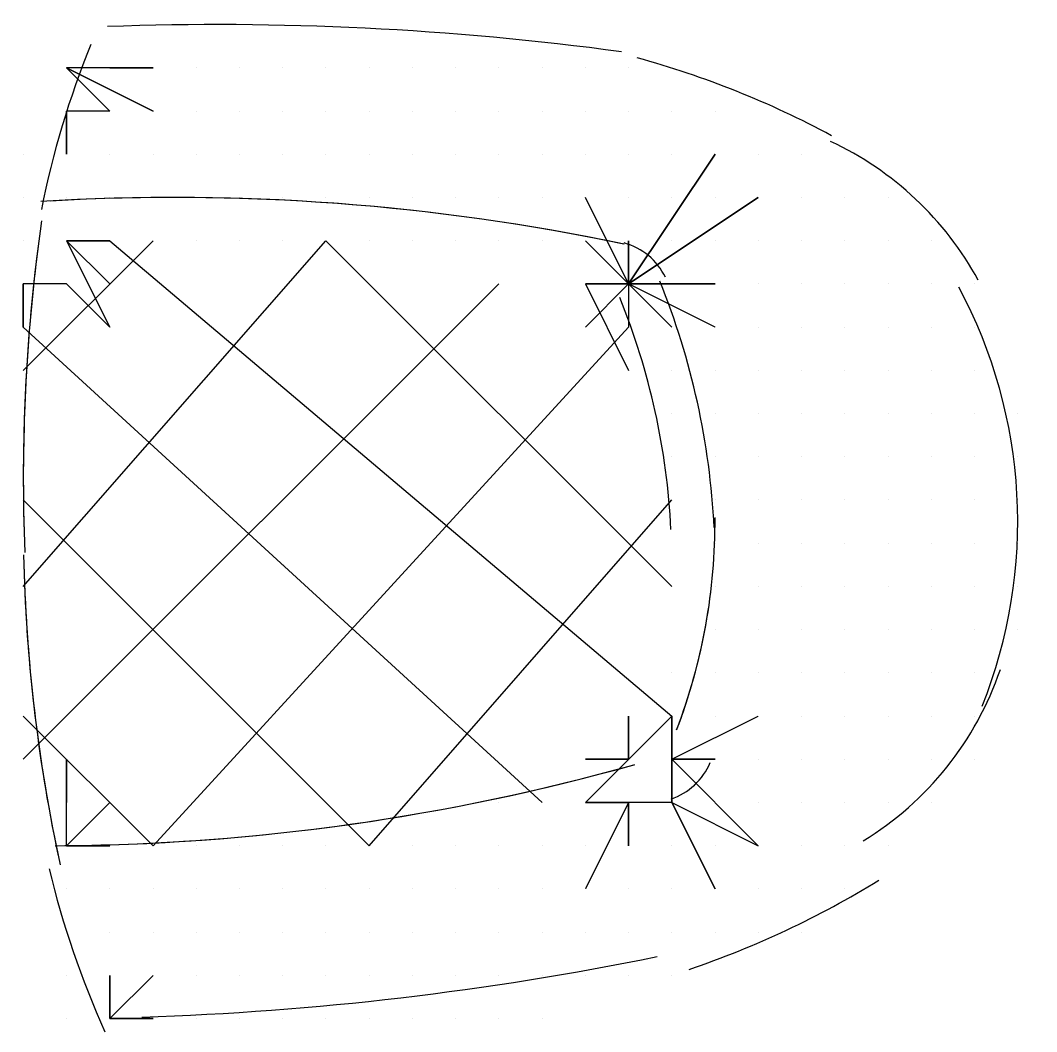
# Model space of a CAD drawing. Header units: millimetres. Extents: x 14 to 406, y 10 to 287.
# Drawn here: x 331.326 to 332.321, y 131.362 to 132.352 of the extents above; entities that cross this region are included whole.
import ezdxf

# ---------------------------------------------------------------- set-up
doc = ezdxf.new("R2010")
doc.units = ezdxf.units.MM
doc.header["$MEASUREMENT"] = 0
doc.layers.get('0').update_dxf_attribs({"linetype": 'CONTINUOUS'})

msp = doc.modelspace()

# ---------------------------------------------------------------- linework, layer by layer
at = {"color": 0, "linetype": 'Continuous', "lineweight": 25, "true_color": 0x000007}
for p, q in [((331.37121, 132.30578), (331.37121, 132.30578)), ((331.37121, 132.30578), (331.37121, 132.30578)), ((331.41355, 132.30578), (331.41355, 132.30578)), ((331.41355, 132.30578), (331.41355, 132.30578)), ((331.41355, 132.30578), (331.41355, 132.30578)), ((331.41355, 132.30578), (331.41355, 132.30578)), ((331.45588, 132.30578), (331.45588, 132.30578)), ((331.45588, 132.30578), (331.45588, 132.30578)), ((331.45588, 132.30578), (331.45588, 132.30578)), ((331.45588, 132.30578), (331.45588, 132.30578)), ((331.45588, 132.30578), (331.45588, 132.30578)), ((331.49821, 132.30578), (331.49821, 132.30578)), ((331.49821, 132.30578), (331.49821, 132.30578)), ((331.49821, 132.30578), (331.49821, 132.30578)), ((331.49821, 132.30578), (331.49821, 132.30578)), ((331.54055, 132.30578), (331.54055, 132.30578)), ((331.54055, 132.30578), (331.54055, 132.30578)), ((331.54055, 132.30578), (331.54055, 132.30578)), ((331.54055, 132.30578), (331.54055, 132.30578)), ((331.58288, 132.30578), (331.58288, 132.30578)), ((331.58288, 132.30578), (331.58288, 132.30578)), ((331.58288, 132.30578), (331.58288, 132.30578)), ((331.58288, 132.30578), (331.58288, 132.30578)), ((331.62521, 132.30578), (331.62521, 132.30578)), ((331.62521, 132.30578), (331.62521, 132.30578)), ((331.62521, 132.30578), (331.62521, 132.30578)), ((331.62521, 132.30578), (331.62521, 132.30578)), ((331.66755, 132.30578), (331.66755, 132.30578)), ((331.66755, 132.30578), (331.66755, 132.30578)), ((331.66755, 132.30578), (331.66755, 132.30578)), ((331.66755, 132.30578), (331.66755, 132.30578)), ((331.70988, 132.30578), (331.70988, 132.30578)), ((331.70988, 132.30578), (331.70988, 132.30578)), ((331.70988, 132.30578), (331.70988, 132.30578)), ((331.70988, 132.30578), (331.70988, 132.30578)), ((331.75221, 132.30578), (331.75221, 132.30578)), ((331.75221, 132.30578), (331.75221, 132.30578)), ((331.75221, 132.30578), (331.75221, 132.30578)), ((331.75221, 132.30578), (331.75221, 132.30578)), ((331.79455, 132.30578), (331.79455, 132.30578)), ((331.79455, 132.30578), (331.79455, 132.30578)), ((331.79455, 132.30578), (331.79455, 132.30578)), ((331.79455, 132.30578), (331.79455, 132.30578)), ((331.83688, 132.30578), (331.83688, 132.30578)), ((331.83688, 132.30578), (331.83688, 132.30578)), ((331.83688, 132.30578), (331.83688, 132.30578)), ((331.83688, 132.30578), (331.83688, 132.30578)), ((331.87921, 132.30578), (331.87921, 132.30578)), ((331.87921, 132.30578), (331.87921, 132.30578)), ((331.87921, 132.30578), (331.87921, 132.30578)), ((331.87921, 132.30578), (331.87921, 132.30578)), ((331.92155, 132.30578), (331.92155, 132.30578)), ((331.37121, 132.26344), (331.37121, 132.26344)), ((331.37121, 132.26344), (331.37121, 132.26344)), ((331.37121, 132.26344), (331.37121, 132.26344)), ((331.37121, 132.26344), (331.37121, 132.26344)), ((331.41355, 132.26344), (331.41355, 132.26344)), ((331.41355, 132.26344), (331.41355, 132.26344)), ((331.41355, 132.26344), (331.41355, 132.26344)), ((331.41355, 132.26344), (331.41355, 132.26344)), ((331.41355, 132.26344), (331.41355, 132.26344)), ((331.45588, 132.26344), (331.45588, 132.26344)), ((331.45588, 132.26344), (331.45588, 132.26344)), ((331.45588, 132.26344), (331.45588, 132.26344)), ((331.49821, 132.26344), (331.49821, 132.26344)), ((331.49821, 132.26344), (331.49821, 132.26344)), ((331.49821, 132.26344), (331.49821, 132.26344)), ((331.49821, 132.26344), (331.49821, 132.26344)), ((331.54055, 132.26344), (331.54055, 132.26344)), ((331.54055, 132.26344), (331.54055, 132.26344)), ((331.54055, 132.26344), (331.54055, 132.26344)), ((331.54055, 132.26344), (331.54055, 132.26344)), ((331.58288, 132.26344), (331.58288, 132.26344)), ((331.58288, 132.26344), (331.58288, 132.26344)), ((331.58288, 132.26344), (331.58288, 132.26344)), ((331.58288, 132.26344), (331.58288, 132.26344)), ((331.62521, 132.26344), (331.62521, 132.26344)), ((331.62521, 132.26344), (331.62521, 132.26344)), ((331.62521, 132.26344), (331.62521, 132.26344)), ((331.62521, 132.26344), (331.62521, 132.26344)), ((331.66755, 132.26344), (331.66755, 132.26344)), ((331.66755, 132.26344), (331.66755, 132.26344)), ((331.66755, 132.26344), (331.66755, 132.26344)), ((331.66755, 132.26344), (331.66755, 132.26344)), ((331.70988, 132.26344), (331.70988, 132.26344)), ((331.70988, 132.26344), (331.70988, 132.26344)), ((331.70988, 132.26344), (331.70988, 132.26344)), ((331.70988, 132.26344), (331.70988, 132.26344)), ((331.75221, 132.26344), (331.75221, 132.26344)), ((331.75221, 132.26344), (331.75221, 132.26344)), ((331.75221, 132.26344), (331.75221, 132.26344)), ((331.75221, 132.26344), (331.75221, 132.26344)), ((331.79455, 132.26344), (331.79455, 132.26344)), ((331.79455, 132.26344), (331.79455, 132.26344)), ((331.79455, 132.26344), (331.79455, 132.26344)), ((331.83688, 132.26344), (331.83688, 132.26344)), ((331.83688, 132.26344), (331.83688, 132.26344)), ((331.83688, 132.26344), (331.83688, 132.26344)), ((331.83688, 132.26344), (331.83688, 132.26344)), ((331.87921, 132.26344), (331.87921, 132.26344)), ((331.87921, 132.26344), (331.87921, 132.26344)), ((331.87921, 132.26344), (331.87921, 132.26344)), ((331.87921, 132.26344), (331.87921, 132.26344)), ((331.92155, 132.26344), (331.92155, 132.26344)), ((331.92155, 132.26344), (331.92155, 132.26344)), ((331.92155, 132.26344), (331.92155, 132.26344)), ((331.92155, 132.26344), (331.92155, 132.26344)), ((331.96388, 132.26344), (331.96388, 132.26344)), ((331.96388, 132.26344), (331.96388, 132.26344)), ((331.96388, 132.26344), (331.96388, 132.26344)), ((332.00621, 132.26344), (332.00621, 132.26344)), ((332.00621, 132.26344), (332.00621, 132.26344)), ((332.00621, 132.26344), (332.00621, 132.26344)), ((332.00621, 132.26344), (332.00621, 132.26344)), ((331.32888, 132.22111), (331.32888, 132.22111)), ((331.37121, 132.22111), (331.37121, 132.22111)), ((331.37121, 132.22111), (331.37121, 132.22111)), ((331.37121, 132.22111), (331.37121, 132.22111)), ((331.37121, 132.22111), (331.37121, 132.22111)), ((331.41355, 132.22111), (331.41355, 132.22111)), ((331.41355, 132.22111), (331.41355, 132.22111)), ((331.41355, 132.22111), (331.41355, 132.22111)), ((331.41355, 132.22111), (331.41355, 132.22111)), ((331.45588, 132.22111), (331.45588, 132.22111)), ((331.45588, 132.22111), (331.45588, 132.22111)), ((331.45588, 132.22111), (331.45588, 132.22111)), ((331.49821, 132.22111), (331.49821, 132.22111)), ((331.49821, 132.22111), (331.49821, 132.22111)), ((331.49821, 132.22111), (331.49821, 132.22111)), ((331.49821, 132.22111), (331.49821, 132.22111)), ((331.54055, 132.22111), (331.54055, 132.22111)), ((331.54055, 132.22111), (331.54055, 132.22111)), ((331.54055, 132.22111), (331.54055, 132.22111)), ((331.54055, 132.22111), (331.54055, 132.22111)), ((331.58288, 132.22111), (331.58288, 132.22111)), ((331.58288, 132.22111), (331.58288, 132.22111)), ((331.58288, 132.22111), (331.58288, 132.22111)), ((331.58288, 132.22111), (331.58288, 132.22111)), ((331.62521, 132.22111), (331.62521, 132.22111)), ((331.62521, 132.22111), (331.62521, 132.22111)), ((331.62521, 132.22111), (331.62521, 132.22111)), ((331.66755, 132.22111), (331.66755, 132.22111)), ((331.66755, 132.22111), (331.66755, 132.22111)), ((331.66755, 132.22111), (331.66755, 132.22111)), ((331.66755, 132.22111), (331.66755, 132.22111)), ((331.70988, 132.22111), (331.70988, 132.22111)), ((331.70988, 132.22111), (331.70988, 132.22111)), ((331.70988, 132.22111), (331.70988, 132.22111)), ((331.70988, 132.22111), (331.70988, 132.22111)), ((331.75221, 132.22111), (331.75221, 132.22111)), ((331.75221, 132.22111), (331.75221, 132.22111)), ((331.75221, 132.22111), (331.75221, 132.22111)), ((331.75221, 132.22111), (331.75221, 132.22111)), ((331.79455, 132.22111), (331.79455, 132.22111)), ((331.79455, 132.22111), (331.79455, 132.22111)), ((331.79455, 132.22111), (331.79455, 132.22111)), ((331.83688, 132.22111), (331.83688, 132.22111)), ((331.83688, 132.22111), (331.83688, 132.22111)), ((331.83688, 132.22111), (331.83688, 132.22111)), ((331.83688, 132.22111), (331.83688, 132.22111)), ((331.87921, 132.22111), (331.87921, 132.22111)), ((331.87921, 132.22111), (331.87921, 132.22111)), ((331.87921, 132.22111), (331.87921, 132.22111)), ((331.87921, 132.22111), (331.87921, 132.22111)), ((331.92155, 132.22111), (331.92155, 132.22111)), ((331.92155, 132.22111), (331.92155, 132.22111)), ((331.92155, 132.22111), (331.92155, 132.22111)), ((331.92155, 132.22111), (331.92155, 132.22111)), ((331.96388, 132.22111), (331.96388, 132.22111)), ((331.96388, 132.22111), (331.96388, 132.22111)), ((331.96388, 132.22111), (331.96388, 132.22111)), ((332.00621, 132.22111), (332.00621, 132.22111)), ((332.00621, 132.22111), (332.00621, 132.22111)), ((332.00621, 132.22111), (332.00621, 132.22111)), ((332.00621, 132.22111), (332.00621, 132.22111)), ((332.04855, 132.22111), (332.04855, 132.22111)), ((332.04855, 132.22111), (332.04855, 132.22111)), ((332.04855, 132.22111), (332.04855, 132.22111)), ((332.04855, 132.22111), (332.04855, 132.22111)), ((332.09088, 132.22111), (332.09088, 132.22111)), ((332.09088, 132.22111), (332.09088, 132.22111)), ((332.09088, 132.22111), (332.09088, 132.22111)), ((332.09088, 132.22111), (332.09088, 132.22111)), ((331.32888, 132.17878), (331.32888, 132.17878)), ((331.32888, 132.17878), (331.32888, 132.17878)), ((331.37121, 132.17878), (331.37121, 132.17878)), ((331.37121, 132.17878), (331.37121, 132.17878)), ((331.37121, 132.17878), (331.37121, 132.17878)), ((331.37121, 132.17878), (331.37121, 132.17878)), ((331.41355, 132.17878), (331.41355, 132.17878)), ((331.41355, 132.17878), (331.41355, 132.17878)), ((331.41355, 132.17878), (331.41355, 132.17878)), ((331.41355, 132.17878), (331.41355, 132.17878)), ((331.45588, 132.17878), (331.45588, 132.17878)), ((331.45588, 132.17878), (331.45588, 132.17878)), ((331.45588, 132.17878), (331.45588, 132.17878)), ((331.45588, 132.17878), (331.45588, 132.17878)), ((331.49821, 132.17878), (331.49821, 132.17878)), ((331.49821, 132.17878), (331.49821, 132.17878)), ((331.49821, 132.17878), (331.49821, 132.17878)), ((331.49821, 132.17878), (331.49821, 132.17878)), ((331.54055, 132.17878), (331.54055, 132.17878)), ((331.54055, 132.17878), (331.54055, 132.17878)), ((331.54055, 132.17878), (331.54055, 132.17878)), ((331.54055, 132.17878), (331.54055, 132.17878)), ((331.58288, 132.17878), (331.58288, 132.17878)), ((331.58288, 132.17878), (331.58288, 132.17878)), ((331.58288, 132.17878), (331.58288, 132.17878)), ((331.62521, 132.17878), (331.62521, 132.17878)), ((331.62521, 132.17878), (331.62521, 132.17878)), ((331.62521, 132.17878), (331.62521, 132.17878)), ((331.62521, 132.17878), (331.62521, 132.17878)), ((331.66755, 132.17878), (331.66755, 132.17878)), ((331.66755, 132.17878), (331.66755, 132.17878)), ((331.66755, 132.17878), (331.66755, 132.17878)), ((331.66755, 132.17878), (331.66755, 132.17878)), ((331.70988, 132.17878), (331.70988, 132.17878)), ((331.70988, 132.17878), (331.70988, 132.17878)), ((331.70988, 132.17878), (331.70988, 132.17878)), ((331.70988, 132.17878), (331.70988, 132.17878)), ((331.75221, 132.17878), (331.75221, 132.17878)), ((331.75221, 132.17878), (331.75221, 132.17878)), ((331.75221, 132.17878), (331.75221, 132.17878)), ((331.79455, 132.17878), (331.79455, 132.17878)), ((331.79455, 132.17878), (331.79455, 132.17878)), ((331.79455, 132.17878), (331.79455, 132.17878)), ((331.79455, 132.17878), (331.79455, 132.17878)), ((331.83688, 132.17878), (331.83688, 132.17878)), ((331.83688, 132.17878), (331.83688, 132.17878)), ((331.83688, 132.17878), (331.83688, 132.17878)), ((331.83688, 132.17878), (331.83688, 132.17878)), ((331.87921, 132.17878), (331.87921, 132.17878)), ((331.87921, 132.17878), (331.87921, 132.17878)), ((331.87921, 132.17878), (331.87921, 132.17878)), ((331.87921, 132.17878), (331.87921, 132.17878)), ((331.92155, 132.17878), (331.92155, 132.17878)), ((331.92155, 132.17878), (331.92155, 132.17878)), ((331.92155, 132.17878), (331.92155, 132.17878)), ((331.92155, 132.17878), (331.92155, 132.17878)), ((331.96388, 132.17878), (331.96388, 132.17878)), ((331.96388, 132.17878), (331.96388, 132.17878)), ((331.96388, 132.17878), (331.96388, 132.17878)), ((331.96388, 132.17878), (331.96388, 132.17878)), ((332.00621, 132.17878), (332.00621, 132.17878)), ((332.00621, 132.17878), (332.00621, 132.17878)), ((332.00621, 132.17878), (332.00621, 132.17878)), ((332.00621, 132.17878), (332.00621, 132.17878)), ((332.00621, 132.17878), (332.00621, 132.17878)), ((332.04855, 132.17878), (332.04855, 132.17878)), ((332.04855, 132.17878), (332.04855, 132.17878)), ((332.04855, 132.17878), (332.04855, 132.17878)), ((332.04855, 132.17878), (332.04855, 132.17878)), ((332.09088, 132.17878), (332.09088, 132.17878)), ((332.09088, 132.17878), (332.09088, 132.17878)), ((332.09088, 132.17878), (332.09088, 132.17878)), ((332.13321, 132.17878), (332.13321, 132.17878)), ((332.13321, 132.17878), (332.13321, 132.17878)), ((332.13321, 132.17878), (332.13321, 132.17878)), ((332.13321, 132.17878), (332.13321, 132.17878)), ((332.17555, 132.17878), (332.17555, 132.17878)), ((332.17555, 132.17878), (332.17555, 132.17878)), ((332.17555, 132.17878), (332.17555, 132.17878)), ((331.32888, 132.13644), (331.32888, 132.13644)), ((331.32888, 132.00944), (331.45588, 132.13644)), ((331.32888, 131.79778), (331.62521, 132.13644)), ((331.37121, 132.13644), (331.37121, 132.13644)), ((331.37121, 132.13644), (331.37121, 132.13644)), ((331.41355, 132.13644), (331.41355, 132.13644)), ((331.41355, 132.13644), (331.41355, 132.13644)), ((331.41355, 132.13644), (331.96388, 131.67078)), ((331.45588, 132.13644), (331.45588, 132.13644)), ((331.45588, 132.13644), (331.45588, 132.13644)), ((331.45588, 132.13644), (331.45588, 132.13644)), ((331.49821, 132.13644), (331.49821, 132.13644)), ((331.49821, 132.13644), (331.49821, 132.13644)), ((331.54055, 132.13644), (331.54055, 132.13644)), ((331.54055, 132.13644), (331.54055, 132.13644)), ((331.58288, 132.13644), (331.58288, 132.13644)), ((331.58288, 132.13644), (331.58288, 132.13644)), ((331.58288, 132.13644), (331.58288, 132.13644)), ((331.62521, 132.13644), (331.62521, 132.13644)), ((331.62521, 132.13644), (331.62521, 132.13644)), ((331.62521, 132.13644), (331.62521, 132.13644)), ((331.62521, 132.13644), (331.62521, 132.13644)), ((331.62521, 132.13644), (331.96388, 131.79778)), ((331.66755, 132.13644), (331.66755, 132.13644)), ((331.66755, 132.13644), (331.66755, 132.13644)), ((331.66755, 132.13644), (331.66755, 132.13644)), ((331.66755, 132.13644), (331.66755, 132.13644)), ((331.70988, 132.13644), (331.70988, 132.13644)), ((331.70988, 132.13644), (331.70988, 132.13644)), ((331.70988, 132.13644), (331.70988, 132.13644)), ((331.70988, 132.13644), (331.70988, 132.13644)), ((331.75221, 132.13644), (331.75221, 132.13644)), ((331.75221, 132.13644), (331.75221, 132.13644)), ((331.75221, 132.13644), (331.75221, 132.13644)), ((331.79455, 132.13644), (331.79455, 132.13644)), ((331.79455, 132.13644), (331.79455, 132.13644)), ((331.79455, 132.13644), (331.79455, 132.13644)), ((331.79455, 132.13644), (331.79455, 132.13644)), ((331.83688, 132.13644), (331.83688, 132.13644)), ((331.83688, 132.13644), (331.83688, 132.13644)), ((331.83688, 132.13644), (331.83688, 132.13644)), ((331.83688, 132.13644), (331.83688, 132.13644)), ((331.87921, 132.13644), (331.87921, 132.13644)), ((331.87921, 132.13644), (331.87921, 132.13644)), ((331.87921, 132.13644), (331.87921, 132.13644)), ((331.87921, 132.13644), (331.87921, 132.13644)), ((331.92155, 132.13644), (331.92155, 132.13644)), ((331.92155, 132.13644), (331.92155, 132.13644)), ((331.92155, 132.13644), (331.92155, 132.13644)), ((331.96388, 132.13644), (331.96388, 132.13644)), ((331.96388, 132.13644), (331.96388, 132.13644)), ((331.96388, 132.13644), (331.96388, 132.13644)), ((331.96388, 132.13644), (331.96388, 132.13644)), ((332.00621, 132.13644), (332.00621, 132.13644)), ((332.00621, 132.13644), (332.00621, 132.13644)), ((332.00621, 132.13644), (332.00621, 132.13644)), ((332.00621, 132.13644), (332.00621, 132.13644)), ((332.04855, 132.13644), (332.04855, 132.13644)), ((332.04855, 132.13644), (332.04855, 132.13644)), ((332.04855, 132.13644), (332.04855, 132.13644)), ((332.04855, 132.13644), (332.04855, 132.13644)), ((332.09088, 132.13644), (332.09088, 132.13644)), ((332.09088, 132.13644), (332.09088, 132.13644)), ((332.09088, 132.13644), (332.09088, 132.13644)), ((332.13321, 132.13644), (332.13321, 132.13644)), ((332.13321, 132.13644), (332.13321, 132.13644)), ((332.13321, 132.13644), (332.13321, 132.13644)), ((332.13321, 132.13644), (332.13321, 132.13644)), ((332.17555, 132.13644), (332.17555, 132.13644)), ((332.17555, 132.13644), (332.17555, 132.13644)), ((332.17555, 132.13644), (332.17555, 132.13644)), ((332.17555, 132.13644), (332.17555, 132.13644)), ((332.21788, 132.13644), (332.21788, 132.13644)), ((332.21788, 132.13644), (332.21788, 132.13644)), ((331.32888, 131.62844), (331.79455, 132.09411)), ((331.87921, 132.09411), (331.87921, 132.09411)), ((331.87921, 132.09411), (331.87921, 132.09411)), ((331.87921, 132.09411), (331.92155, 132.00944)), ((331.92155, 132.09411), (331.92155, 132.09411)), ((331.92155, 132.09411), (331.92155, 132.09411)), ((331.92155, 132.09411), (331.92155, 132.09411)), ((331.96388, 132.09411), (331.96388, 132.09411)), ((331.96388, 132.09411), (331.96388, 132.09411)), ((331.96388, 132.09411), (331.96388, 132.09411)), ((331.96388, 132.09411), (331.96388, 132.09411)), ((332.00621, 132.09411), (332.00621, 132.09411)), ((332.00621, 132.09411), (332.00621, 132.09411)), ((332.00621, 132.09411), (332.00621, 132.09411)), ((332.00621, 132.09411), (332.00621, 132.09411)), ((332.04855, 132.09411), (332.04855, 132.09411)), ((332.04855, 132.09411), (332.04855, 132.09411)), ((332.04855, 132.09411), (332.04855, 132.09411)), ((332.04855, 132.09411), (332.04855, 132.09411)), ((332.09088, 132.09411), (332.09088, 132.09411)), ((332.09088, 132.09411), (332.09088, 132.09411)), ((332.09088, 132.09411), (332.09088, 132.09411)), ((332.09088, 132.09411), (332.09088, 132.09411)), ((332.13321, 132.09411), (332.13321, 132.09411)), ((332.13321, 132.09411), (332.13321, 132.09411)), ((332.13321, 132.09411), (332.13321, 132.09411)), ((332.13321, 132.09411), (332.13321, 132.09411)), ((332.17555, 132.09411), (332.17555, 132.09411)), ((332.17555, 132.09411), (332.17555, 132.09411)), ((332.17555, 132.09411), (332.17555, 132.09411)), ((332.17555, 132.09411), (332.17555, 132.09411)), ((332.21788, 132.09411), (332.21788, 132.09411)), ((332.21788, 132.09411), (332.21788, 132.09411)), ((332.21788, 132.09411), (332.21788, 132.09411)), ((332.26021, 132.09411), (332.26021, 132.09411)), ((331.32888, 132.05178), (331.83688, 131.58611)), ((331.45588, 131.54378), (331.92155, 132.05178)), ((331.87921, 132.05178), (331.87921, 132.05178)), ((331.96388, 132.05178), (331.96388, 132.05178)), ((331.96388, 132.05178), (331.96388, 132.05178)), ((331.96388, 132.05178), (331.96388, 132.05178)), ((331.96388, 132.05178), (331.96388, 132.05178)), ((332.00621, 132.05178), (332.00621, 132.05178)), ((332.00621, 132.05178), (332.00621, 132.05178)), ((332.00621, 132.05178), (332.00621, 132.05178)), ((332.00621, 132.05178), (332.00621, 132.05178)), ((332.04855, 132.05178), (332.04855, 132.05178)), ((332.04855, 132.05178), (332.04855, 132.05178)), ((332.04855, 132.05178), (332.04855, 132.05178)), ((332.09088, 132.05178), (332.09088, 132.05178)), ((332.09088, 132.05178), (332.09088, 132.05178)), ((332.09088, 132.05178), (332.09088, 132.05178)), ((332.09088, 132.05178), (332.09088, 132.05178)), ((332.13321, 132.05178), (332.13321, 132.05178)), ((332.13321, 132.05178), (332.13321, 132.05178)), ((332.13321, 132.05178), (332.13321, 132.05178)), ((332.13321, 132.05178), (332.13321, 132.05178)), ((332.17555, 132.05178), (332.17555, 132.05178)), ((332.17555, 132.05178), (332.17555, 132.05178)), ((332.17555, 132.05178), (332.17555, 132.05178)), ((332.17555, 132.05178), (332.17555, 132.05178)), ((332.21788, 132.05178), (332.21788, 132.05178)), ((332.21788, 132.05178), (332.21788, 132.05178)), ((332.21788, 132.05178), (332.21788, 132.05178)), ((332.26021, 132.05178), (332.26021, 132.05178)), ((332.26021, 132.05178), (332.26021, 132.05178)), ((332.26021, 132.05178), (332.26021, 132.05178)), ((331.96388, 132.00944), (331.96388, 132.00944)), ((331.96388, 132.00944), (331.96388, 132.00944)), ((331.96388, 132.00944), (331.96388, 132.00944)), ((332.00621, 132.00944), (332.00621, 132.00944)), ((332.00621, 132.00944), (332.00621, 132.00944)), ((332.00621, 132.00944), (332.00621, 132.00944)), ((332.00621, 132.00944), (332.00621, 132.00944)), ((332.04855, 132.00944), (332.04855, 132.00944)), ((332.04855, 132.00944), (332.04855, 132.00944)), ((332.04855, 132.00944), (332.04855, 132.00944)), ((332.04855, 132.00944), (332.04855, 132.00944)), ((332.09088, 132.00944), (332.09088, 132.00944)), ((332.09088, 132.00944), (332.09088, 132.00944)), ((332.09088, 132.00944), (332.09088, 132.00944)), ((332.09088, 132.00944), (332.09088, 132.00944)), ((332.13321, 132.00944), (332.13321, 132.00944)), ((332.13321, 132.00944), (332.13321, 132.00944)), ((332.13321, 132.00944), (332.13321, 132.00944)), ((332.13321, 132.00944), (332.13321, 132.00944)), ((332.17555, 132.00944), (332.17555, 132.00944)), ((332.17555, 132.00944), (332.17555, 132.00944)), ((332.17555, 132.00944), (332.17555, 132.00944)), ((332.17555, 132.00944), (332.17555, 132.00944)), ((332.21788, 132.00944), (332.21788, 132.00944)), ((332.21788, 132.00944), (332.21788, 132.00944)), ((332.21788, 132.00944), (332.21788, 132.00944)), ((332.21788, 132.00944), (332.21788, 132.00944)), ((332.26021, 132.00944), (332.26021, 132.00944)), ((332.26021, 132.00944), (332.26021, 132.00944)), ((332.26021, 132.00944), (332.26021, 132.00944)), ((332.26021, 132.00944), (332.26021, 132.00944)), ((331.96388, 131.96711), (331.96388, 131.96711)), ((331.96388, 131.96711), (331.96388, 131.96711)), ((332.00621, 131.96711), (332.00621, 131.96711)), ((332.00621, 131.96711), (332.00621, 131.96711)), ((332.00621, 131.96711), (332.00621, 131.96711)), ((332.04855, 131.96711), (332.04855, 131.96711)), ((332.04855, 131.96711), (332.04855, 131.96711)), ((332.04855, 131.96711), (332.04855, 131.96711)), ((332.04855, 131.96711), (332.04855, 131.96711)), ((332.09088, 131.96711), (332.09088, 131.96711)), ((332.09088, 131.96711), (332.09088, 131.96711)), ((332.09088, 131.96711), (332.09088, 131.96711)), ((332.09088, 131.96711), (332.09088, 131.96711)), ((332.13321, 131.96711), (332.13321, 131.96711)), ((332.13321, 131.96711), (332.13321, 131.96711)), ((332.13321, 131.96711), (332.13321, 131.96711)), ((332.13321, 131.96711), (332.13321, 131.96711)), ((332.13321, 131.96711), (332.13321, 131.96711)), ((332.17555, 131.96711), (332.17555, 131.96711)), ((332.17555, 131.96711), (332.17555, 131.96711)), ((332.17555, 131.96711), (332.17555, 131.96711)), ((332.21788, 131.96711), (332.21788, 131.96711)), ((332.21788, 131.96711), (332.21788, 131.96711)), ((332.21788, 131.96711), (332.21788, 131.96711)), ((332.21788, 131.96711), (332.21788, 131.96711)), ((332.26021, 131.96711), (332.26021, 131.96711)), ((332.26021, 131.96711), (332.26021, 131.96711)), ((332.26021, 131.96711), (332.26021, 131.96711)), ((332.26021, 131.96711), (332.26021, 131.96711)), ((332.30255, 131.96711), (332.30255, 131.96711)), ((331.96388, 131.92478), (331.96388, 131.92478)), ((332.00621, 131.92478), (332.00621, 131.92478)), ((332.00621, 131.92478), (332.00621, 131.92478)), ((332.00621, 131.92478), (332.00621, 131.92478)), ((332.00621, 131.92478), (332.00621, 131.92478)), ((332.04855, 131.92478), (332.04855, 131.92478)), ((332.04855, 131.92478), (332.04855, 131.92478)), ((332.04855, 131.92478), (332.04855, 131.92478)), ((332.04855, 131.92478), (332.04855, 131.92478)), ((332.04855, 131.92478), (332.04855, 131.92478)), ((332.09088, 131.92478), (332.09088, 131.92478)), ((332.09088, 131.92478), (332.09088, 131.92478)), ((332.09088, 131.92478), (332.09088, 131.92478)), ((332.09088, 131.92478), (332.09088, 131.92478)), ((332.13321, 131.92478), (332.13321, 131.92478)), ((332.13321, 131.92478), (332.13321, 131.92478)), ((332.13321, 131.92478), (332.13321, 131.92478)), ((332.13321, 131.92478), (332.13321, 131.92478)), ((332.17555, 131.92478), (332.17555, 131.92478)), ((332.17555, 131.92478), (332.17555, 131.92478)), ((332.17555, 131.92478), (332.17555, 131.92478)), ((332.17555, 131.92478), (332.17555, 131.92478)), ((332.21788, 131.92478), (332.21788, 131.92478)), ((332.21788, 131.92478), (332.21788, 131.92478)), ((332.21788, 131.92478), (332.21788, 131.92478)), ((332.21788, 131.92478), (332.21788, 131.92478)), ((332.26021, 131.92478), (332.26021, 131.92478)), ((332.26021, 131.92478), (332.26021, 131.92478)), ((332.26021, 131.92478), (332.26021, 131.92478)), ((332.26021, 131.92478), (332.26021, 131.92478)), ((332.30255, 131.92478), (332.30255, 131.92478)), ((331.32888, 131.88244), (331.66755, 131.54378)), ((331.66755, 131.54378), (331.96388, 131.88244)), ((332.00621, 131.88244), (332.00621, 131.88244)), ((332.00621, 131.88244), (332.00621, 131.88244)), ((332.00621, 131.88244), (332.00621, 131.88244)), ((332.00621, 131.88244), (332.00621, 131.88244)), ((332.04855, 131.88244), (332.04855, 131.88244)), ((332.04855, 131.88244), (332.04855, 131.88244)), ((332.04855, 131.88244), (332.04855, 131.88244)), ((332.04855, 131.88244), (332.04855, 131.88244)), ((332.09088, 131.88244), (332.09088, 131.88244)), ((332.09088, 131.88244), (332.09088, 131.88244)), ((332.09088, 131.88244), (332.09088, 131.88244)), ((332.09088, 131.88244), (332.09088, 131.88244)), ((332.13321, 131.88244), (332.13321, 131.88244)), ((332.13321, 131.88244), (332.13321, 131.88244)), ((332.13321, 131.88244), (332.13321, 131.88244)), ((332.17555, 131.88244), (332.17555, 131.88244)), ((332.17555, 131.88244), (332.17555, 131.88244)), ((332.17555, 131.88244), (332.17555, 131.88244)), ((332.17555, 131.88244), (332.17555, 131.88244)), ((332.21788, 131.88244), (332.21788, 131.88244)), ((332.21788, 131.88244), (332.21788, 131.88244)), ((332.21788, 131.88244), (332.21788, 131.88244)), ((332.21788, 131.88244), (332.21788, 131.88244)), ((332.26021, 131.88244), (332.26021, 131.88244)), ((332.26021, 131.88244), (332.26021, 131.88244)), ((332.26021, 131.88244), (332.26021, 131.88244)), ((332.26021, 131.88244), (332.26021, 131.88244)), ((332.30255, 131.88244), (332.30255, 131.88244)), ((332.00621, 131.84011), (332.00621, 131.84011)), ((332.00621, 131.84011), (332.00621, 131.84011)), ((332.00621, 131.84011), (332.00621, 131.84011)), ((332.00621, 131.84011), (332.00621, 131.84011)), ((332.04855, 131.84011), (332.04855, 131.84011)), ((332.04855, 131.84011), (332.04855, 131.84011)), ((332.04855, 131.84011), (332.04855, 131.84011)), ((332.04855, 131.84011), (332.04855, 131.84011)), ((332.09088, 131.84011), (332.09088, 131.84011)), ((332.09088, 131.84011), (332.09088, 131.84011)), ((332.09088, 131.84011), (332.09088, 131.84011)), ((332.09088, 131.84011), (332.09088, 131.84011)), ((332.09088, 131.84011), (332.09088, 131.84011)), ((332.13321, 131.84011), (332.13321, 131.84011)), ((332.13321, 131.84011), (332.13321, 131.84011)), ((332.13321, 131.84011), (332.13321, 131.84011)), ((332.17555, 131.84011), (332.17555, 131.84011)), ((332.17555, 131.84011), (332.17555, 131.84011)), ((332.17555, 131.84011), (332.17555, 131.84011)), ((332.17555, 131.84011), (332.17555, 131.84011)), ((332.21788, 131.84011), (332.21788, 131.84011)), ((332.21788, 131.84011), (332.21788, 131.84011)), ((332.21788, 131.84011), (332.21788, 131.84011)), ((332.21788, 131.84011), (332.21788, 131.84011)), ((332.21788, 131.84011), (332.21788, 131.84011)), ((332.26021, 131.84011), (332.26021, 131.84011)), ((332.26021, 131.84011), (332.26021, 131.84011)), ((332.26021, 131.84011), (332.26021, 131.84011)), ((332.26021, 131.84011), (332.26021, 131.84011)), ((332.30255, 131.84011), (332.30255, 131.84011)), ((332.00621, 131.79778), (332.00621, 131.79778)), ((332.00621, 131.79778), (332.00621, 131.79778)), ((332.00621, 131.79778), (332.00621, 131.79778)), ((332.00621, 131.79778), (332.00621, 131.79778)), ((332.04855, 131.79778), (332.04855, 131.79778)), ((332.04855, 131.79778), (332.04855, 131.79778)), ((332.04855, 131.79778), (332.04855, 131.79778)), ((332.04855, 131.79778), (332.04855, 131.79778)), ((332.09088, 131.79778), (332.09088, 131.79778)), ((332.09088, 131.79778), (332.09088, 131.79778)), ((332.09088, 131.79778), (332.09088, 131.79778)), ((332.13321, 131.79778), (332.13321, 131.79778)), ((332.13321, 131.79778), (332.13321, 131.79778)), ((332.13321, 131.79778), (332.13321, 131.79778)), ((332.13321, 131.79778), (332.13321, 131.79778)), ((332.17555, 131.79778), (332.17555, 131.79778)), ((332.17555, 131.79778), (332.17555, 131.79778)), ((332.17555, 131.79778), (332.17555, 131.79778)), ((332.17555, 131.79778), (332.17555, 131.79778)), ((332.21788, 131.79778), (332.21788, 131.79778)), ((332.21788, 131.79778), (332.21788, 131.79778)), ((332.21788, 131.79778), (332.21788, 131.79778)), ((332.21788, 131.79778), (332.21788, 131.79778)), ((332.26021, 131.79778), (332.26021, 131.79778)), ((332.26021, 131.79778), (332.26021, 131.79778)), ((332.26021, 131.79778), (332.26021, 131.79778)), ((332.30255, 131.79778), (332.30255, 131.79778)), ((332.30255, 131.79778), (332.30255, 131.79778)), ((332.00621, 131.75544), (332.00621, 131.75544)), ((332.00621, 131.75544), (332.00621, 131.75544)), ((332.00621, 131.75544), (332.00621, 131.75544)), ((332.00621, 131.75544), (332.00621, 131.75544)), ((332.00621, 131.75544), (332.00621, 131.75544)), ((332.04855, 131.75544), (332.04855, 131.75544)), ((332.04855, 131.75544), (332.04855, 131.75544)), ((332.04855, 131.75544), (332.04855, 131.75544)), ((332.04855, 131.75544), (332.04855, 131.75544)), ((332.09088, 131.75544), (332.09088, 131.75544)), ((332.09088, 131.75544), (332.09088, 131.75544)), ((332.09088, 131.75544), (332.09088, 131.75544)), ((332.13321, 131.75544), (332.13321, 131.75544)), ((332.13321, 131.75544), (332.13321, 131.75544)), ((332.13321, 131.75544), (332.13321, 131.75544)), ((332.13321, 131.75544), (332.13321, 131.75544)), ((332.17555, 131.75544), (332.17555, 131.75544)), ((332.17555, 131.75544), (332.17555, 131.75544)), ((332.17555, 131.75544), (332.17555, 131.75544)), ((332.17555, 131.75544), (332.17555, 131.75544)), ((332.21788, 131.75544), (332.21788, 131.75544)), ((332.21788, 131.75544), (332.21788, 131.75544)), ((332.21788, 131.75544), (332.21788, 131.75544)), ((332.21788, 131.75544), (332.21788, 131.75544)), ((332.26021, 131.75544), (332.26021, 131.75544)), ((332.26021, 131.75544), (332.26021, 131.75544)), ((332.26021, 131.75544), (332.26021, 131.75544)), ((332.30255, 131.75544), (332.30255, 131.75544)), ((331.96388, 131.71311), (331.96388, 131.71311)), ((331.96388, 131.71311), (331.96388, 131.71311)), ((332.00621, 131.71311), (332.00621, 131.71311)), ((332.00621, 131.71311), (332.00621, 131.71311)), ((332.00621, 131.71311), (332.00621, 131.71311)), ((332.00621, 131.71311), (332.00621, 131.71311)), ((332.04855, 131.71311), (332.04855, 131.71311)), ((332.04855, 131.71311), (332.04855, 131.71311)), ((332.04855, 131.71311), (332.04855, 131.71311)), ((332.04855, 131.71311), (332.04855, 131.71311)), ((332.09088, 131.71311), (332.09088, 131.71311)), ((332.09088, 131.71311), (332.09088, 131.71311)), ((332.09088, 131.71311), (332.09088, 131.71311)), ((332.09088, 131.71311), (332.09088, 131.71311)), ((332.13321, 131.71311), (332.13321, 131.71311)), ((332.13321, 131.71311), (332.13321, 131.71311)), ((332.13321, 131.71311), (332.13321, 131.71311)), ((332.13321, 131.71311), (332.13321, 131.71311)), ((332.17555, 131.71311), (332.17555, 131.71311)), ((332.17555, 131.71311), (332.17555, 131.71311)), ((332.17555, 131.71311), (332.17555, 131.71311)), ((332.17555, 131.71311), (332.17555, 131.71311)), ((332.21788, 131.71311), (332.21788, 131.71311)), ((332.21788, 131.71311), (332.21788, 131.71311)), ((332.21788, 131.71311), (332.21788, 131.71311)), ((332.21788, 131.71311), (332.21788, 131.71311)), ((332.26021, 131.71311), (332.26021, 131.71311)), ((332.26021, 131.71311), (332.26021, 131.71311)), ((332.26021, 131.71311), (332.26021, 131.71311)), ((332.26021, 131.71311), (332.26021, 131.71311)), ((331.32888, 131.67078), (331.45588, 131.54378)), ((331.87921, 131.58611), (331.96388, 131.67078)), ((331.96388, 131.67078), (331.96388, 131.67078)), ((331.96388, 131.67078), (331.96388, 131.67078)), ((331.96388, 131.67078), (331.96388, 131.67078)), ((332.00621, 131.67078), (332.00621, 131.67078)), ((332.00621, 131.67078), (332.00621, 131.67078)), ((332.00621, 131.67078), (332.00621, 131.67078)), ((332.00621, 131.67078), (332.00621, 131.67078)), ((332.04855, 131.67078), (332.04855, 131.67078)), ((332.04855, 131.67078), (332.04855, 131.67078)), ((332.04855, 131.67078), (332.04855, 131.67078)), ((332.09088, 131.67078), (332.09088, 131.67078)), ((332.09088, 131.67078), (332.09088, 131.67078)), ((332.09088, 131.67078), (332.09088, 131.67078)), ((332.09088, 131.67078), (332.09088, 131.67078)), ((332.13321, 131.67078), (332.13321, 131.67078)), ((332.13321, 131.67078), (332.13321, 131.67078)), ((332.13321, 131.67078), (332.13321, 131.67078)), ((332.13321, 131.67078), (332.13321, 131.67078)), ((332.17555, 131.67078), (332.17555, 131.67078)), ((332.17555, 131.67078), (332.17555, 131.67078)), ((332.17555, 131.67078), (332.17555, 131.67078)), ((332.17555, 131.67078), (332.17555, 131.67078)), ((332.21788, 131.67078), (332.21788, 131.67078)), ((332.21788, 131.67078), (332.21788, 131.67078)), ((332.21788, 131.67078), (332.21788, 131.67078)), ((332.26021, 131.67078), (332.26021, 131.67078)), ((332.26021, 131.67078), (332.26021, 131.67078)), ((332.26021, 131.67078), (332.26021, 131.67078)), ((331.92155, 131.62844), (331.92155, 131.62844)), ((331.92155, 131.62844), (331.92155, 131.62844)), ((331.96388, 131.62844), (331.96388, 131.62844)), ((331.96388, 131.62844), (331.96388, 131.62844)), ((331.96388, 131.62844), (331.96388, 131.62844)), ((331.96388, 131.62844), (331.96388, 131.62844)), ((332.00621, 131.62844), (332.00621, 131.62844)), ((332.00621, 131.62844), (332.00621, 131.62844)), ((332.00621, 131.62844), (332.00621, 131.62844)), ((332.00621, 131.62844), (332.00621, 131.62844)), ((332.04855, 131.62844), (332.04855, 131.62844)), ((332.04855, 131.62844), (332.04855, 131.62844)), ((332.04855, 131.62844), (332.04855, 131.62844)), ((332.04855, 131.62844), (332.04855, 131.62844)), ((332.09088, 131.62844), (332.09088, 131.62844)), ((332.09088, 131.62844), (332.09088, 131.62844)), ((332.09088, 131.62844), (332.09088, 131.62844)), ((332.09088, 131.62844), (332.09088, 131.62844)), ((332.13321, 131.62844), (332.13321, 131.62844)), ((332.13321, 131.62844), (332.13321, 131.62844)), ((332.13321, 131.62844), (332.13321, 131.62844)), ((332.13321, 131.62844), (332.13321, 131.62844)), ((332.17555, 131.62844), (332.17555, 131.62844)), ((332.17555, 131.62844), (332.17555, 131.62844)), ((332.17555, 131.62844), (332.17555, 131.62844)), ((332.17555, 131.62844), (332.17555, 131.62844)), ((332.21788, 131.62844), (332.21788, 131.62844)), ((332.21788, 131.62844), (332.21788, 131.62844)), ((332.21788, 131.62844), (332.21788, 131.62844)), ((332.21788, 131.62844), (332.21788, 131.62844)), ((332.26021, 131.62844), (332.26021, 131.62844)), ((331.79455, 131.58611), (331.79455, 131.58611)), ((331.79455, 131.58611), (331.79455, 131.58611)), ((331.83688, 131.58611), (331.83688, 131.58611)), ((331.83688, 131.58611), (331.83688, 131.58611)), ((331.83688, 131.58611), (331.83688, 131.58611)), ((331.87921, 131.58611), (331.87921, 131.58611)), ((331.87921, 131.58611), (331.87921, 131.58611)), ((331.87921, 131.58611), (331.87921, 131.58611)), ((331.87921, 131.58611), (331.87921, 131.58611)), ((331.92155, 131.58611), (331.92155, 131.58611)), ((331.92155, 131.58611), (331.92155, 131.58611)), ((331.92155, 131.58611), (331.92155, 131.58611)), ((331.92155, 131.58611), (331.92155, 131.58611)), ((331.96388, 131.58611), (331.96388, 131.58611)), ((331.96388, 131.58611), (331.96388, 131.58611)), ((331.96388, 131.58611), (331.96388, 131.58611)), ((331.96388, 131.58611), (331.96388, 131.58611)), ((332.00621, 131.58611), (332.00621, 131.58611)), ((332.00621, 131.58611), (332.00621, 131.58611)), ((332.00621, 131.58611), (332.00621, 131.58611)), ((332.04855, 131.58611), (332.04855, 131.58611)), ((332.04855, 131.58611), (332.04855, 131.58611)), ((332.04855, 131.58611), (332.04855, 131.58611)), ((332.04855, 131.58611), (332.04855, 131.58611)), ((332.09088, 131.58611), (332.09088, 131.58611)), ((332.09088, 131.58611), (332.09088, 131.58611)), ((332.09088, 131.58611), (332.09088, 131.58611)), ((332.09088, 131.58611), (332.09088, 131.58611)), ((332.13321, 131.58611), (332.13321, 131.58611)), ((332.13321, 131.58611), (332.13321, 131.58611)), ((332.13321, 131.58611), (332.13321, 131.58611)), ((332.13321, 131.58611), (332.13321, 131.58611)), ((332.17555, 131.58611), (332.17555, 131.58611)), ((332.17555, 131.58611), (332.17555, 131.58611)), ((332.17555, 131.58611), (332.17555, 131.58611)), ((332.21788, 131.58611), (332.21788, 131.58611)), ((332.21788, 131.58611), (332.21788, 131.58611)), ((332.21788, 131.58611), (332.21788, 131.58611)), ((331.45588, 131.54378), (331.45588, 131.54378)), ((331.49821, 131.54378), (331.49821, 131.54378)), ((331.49821, 131.54378), (331.49821, 131.54378)), ((331.54055, 131.54378), (331.54055, 131.54378)), ((331.54055, 131.54378), (331.54055, 131.54378)), ((331.58288, 131.54378), (331.58288, 131.54378)), ((331.58288, 131.54378), (331.58288, 131.54378)), ((331.58288, 131.54378), (331.58288, 131.54378)), ((331.58288, 131.54378), (331.58288, 131.54378)), ((331.62521, 131.54378), (331.62521, 131.54378)), ((331.62521, 131.54378), (331.62521, 131.54378)), ((331.62521, 131.54378), (331.62521, 131.54378)), ((331.62521, 131.54378), (331.62521, 131.54378)), ((331.66755, 131.54378), (331.66755, 131.54378)), ((331.66755, 131.54378), (331.66755, 131.54378)), ((331.66755, 131.54378), (331.66755, 131.54378)), ((331.70988, 131.54378), (331.70988, 131.54378)), ((331.70988, 131.54378), (331.70988, 131.54378)), ((331.70988, 131.54378), (331.70988, 131.54378)), ((331.70988, 131.54378), (331.70988, 131.54378)), ((331.75221, 131.54378), (331.75221, 131.54378)), ((331.75221, 131.54378), (331.75221, 131.54378)), ((331.75221, 131.54378), (331.75221, 131.54378)), ((331.75221, 131.54378), (331.75221, 131.54378)), ((331.79455, 131.54378), (331.79455, 131.54378)), ((331.79455, 131.54378), (331.79455, 131.54378)), ((331.79455, 131.54378), (331.79455, 131.54378)), ((331.79455, 131.54378), (331.79455, 131.54378)), ((331.83688, 131.54378), (331.83688, 131.54378)), ((331.83688, 131.54378), (331.83688, 131.54378)), ((331.83688, 131.54378), (331.83688, 131.54378)), ((331.87921, 131.54378), (331.87921, 131.54378)), ((331.87921, 131.54378), (331.87921, 131.54378)), ((331.87921, 131.54378), (331.87921, 131.54378)), ((331.87921, 131.54378), (331.87921, 131.54378)), ((331.92155, 131.54378), (331.92155, 131.54378)), ((331.92155, 131.54378), (331.92155, 131.54378)), ((331.92155, 131.54378), (331.92155, 131.54378)), ((331.92155, 131.54378), (331.92155, 131.54378)), ((331.96388, 131.54378), (331.96388, 131.54378)), ((331.96388, 131.54378), (331.96388, 131.54378)), ((331.96388, 131.54378), (331.96388, 131.54378)), ((331.96388, 131.54378), (331.96388, 131.54378)), ((332.00621, 131.54378), (332.00621, 131.54378)), ((332.00621, 131.54378), (332.00621, 131.54378)), ((332.00621, 131.54378), (332.00621, 131.54378)), ((332.04855, 131.54378), (332.04855, 131.54378)), ((332.04855, 131.54378), (332.04855, 131.54378)), ((332.04855, 131.54378), (332.04855, 131.54378)), ((332.04855, 131.54378), (332.04855, 131.54378)), ((332.09088, 131.54378), (332.09088, 131.54378)), ((332.09088, 131.54378), (332.09088, 131.54378)), ((332.09088, 131.54378), (332.09088, 131.54378)), ((332.09088, 131.54378), (332.09088, 131.54378)), ((332.13321, 131.54378), (332.13321, 131.54378)), ((332.13321, 131.54378), (332.13321, 131.54378)), ((332.13321, 131.54378), (332.13321, 131.54378)), ((332.13321, 131.54378), (332.13321, 131.54378)), ((332.17555, 131.54378), (332.17555, 131.54378)), ((332.17555, 131.54378), (332.17555, 131.54378)), ((332.17555, 131.54378), (332.17555, 131.54378)), ((331.37121, 131.50144), (331.37121, 131.50144)), ((331.37121, 131.50144), (331.37121, 131.50144)), ((331.37121, 131.50144), (331.37121, 131.50144)), ((331.37121, 131.50144), (331.37121, 131.50144)), ((331.41355, 131.50144), (331.41355, 131.50144)), ((331.41355, 131.50144), (331.41355, 131.50144)), ((331.41355, 131.50144), (331.41355, 131.50144)), ((331.41355, 131.50144), (331.41355, 131.50144)), ((331.45588, 131.50144), (331.45588, 131.50144)), ((331.45588, 131.50144), (331.45588, 131.50144)), ((331.45588, 131.50144), (331.45588, 131.50144)), ((331.49821, 131.50144), (331.49821, 131.50144)), ((331.49821, 131.50144), (331.49821, 131.50144)), ((331.49821, 131.50144), (331.49821, 131.50144)), ((331.49821, 131.50144), (331.49821, 131.50144)), ((331.54055, 131.50144), (331.54055, 131.50144)), ((331.54055, 131.50144), (331.54055, 131.50144)), ((331.54055, 131.50144), (331.54055, 131.50144)), ((331.54055, 131.50144), (331.54055, 131.50144)), ((331.58288, 131.50144), (331.58288, 131.50144)), ((331.58288, 131.50144), (331.58288, 131.50144)), ((331.58288, 131.50144), (331.58288, 131.50144)), ((331.58288, 131.50144), (331.58288, 131.50144)), ((331.58288, 131.50144), (331.58288, 131.50144)), ((331.62521, 131.50144), (331.62521, 131.50144)), ((331.62521, 131.50144), (331.62521, 131.50144)), ((331.62521, 131.50144), (331.62521, 131.50144)), ((331.66755, 131.50144), (331.66755, 131.50144)), ((331.66755, 131.50144), (331.66755, 131.50144)), ((331.66755, 131.50144), (331.66755, 131.50144)), ((331.66755, 131.50144), (331.66755, 131.50144)), ((331.70988, 131.50144), (331.70988, 131.50144)), ((331.70988, 131.50144), (331.70988, 131.50144)), ((331.70988, 131.50144), (331.70988, 131.50144)), ((331.70988, 131.50144), (331.70988, 131.50144)), ((331.75221, 131.50144), (331.75221, 131.50144)), ((331.75221, 131.50144), (331.75221, 131.50144)), ((331.75221, 131.50144), (331.75221, 131.50144)), ((331.75221, 131.50144), (331.75221, 131.50144)), ((331.79455, 131.50144), (331.79455, 131.50144)), ((331.79455, 131.50144), (331.79455, 131.50144)), ((331.79455, 131.50144), (331.79455, 131.50144)), ((331.83688, 131.50144), (331.83688, 131.50144)), ((331.83688, 131.50144), (331.83688, 131.50144)), ((331.83688, 131.50144), (331.83688, 131.50144)), ((331.83688, 131.50144), (331.83688, 131.50144)), ((331.87921, 131.50144), (331.87921, 131.50144)), ((331.87921, 131.50144), (331.87921, 131.50144)), ((331.87921, 131.50144), (331.87921, 131.50144)), ((331.87921, 131.50144), (331.87921, 131.50144)), ((331.92155, 131.50144), (331.92155, 131.50144)), ((331.92155, 131.50144), (331.92155, 131.50144)), ((331.92155, 131.50144), (331.92155, 131.50144)), ((331.92155, 131.50144), (331.92155, 131.50144)), ((331.96388, 131.50144), (331.96388, 131.50144)), ((331.96388, 131.50144), (331.96388, 131.50144)), ((331.96388, 131.50144), (331.96388, 131.50144)), ((332.00621, 131.50144), (332.00621, 131.50144)), ((332.00621, 131.50144), (332.00621, 131.50144)), ((332.00621, 131.50144), (332.00621, 131.50144)), ((332.00621, 131.50144), (332.00621, 131.50144)), ((332.04855, 131.50144), (332.04855, 131.50144)), ((332.04855, 131.50144), (332.04855, 131.50144)), ((332.04855, 131.50144), (332.04855, 131.50144)), ((332.04855, 131.50144), (332.04855, 131.50144)), ((332.09088, 131.50144), (332.09088, 131.50144)), ((332.09088, 131.50144), (332.09088, 131.50144)), ((332.09088, 131.50144), (332.09088, 131.50144)), ((332.09088, 131.50144), (332.09088, 131.50144)), ((332.13321, 131.50144), (332.13321, 131.50144)), ((332.13321, 131.50144), (332.13321, 131.50144)), ((332.13321, 131.50144), (332.13321, 131.50144)), ((331.37121, 131.45911), (331.37121, 131.45911)), ((331.37121, 131.45911), (331.37121, 131.45911)), ((331.37121, 131.45911), (331.37121, 131.45911)), ((331.41355, 131.45911), (331.41355, 131.45911)), ((331.41355, 131.45911), (331.41355, 131.45911)), ((331.41355, 131.45911), (331.41355, 131.45911)), ((331.41355, 131.45911), (331.41355, 131.45911)), ((331.45588, 131.45911), (331.45588, 131.45911)), ((331.45588, 131.45911), (331.45588, 131.45911)), ((331.45588, 131.45911), (331.45588, 131.45911)), ((331.49821, 131.45911), (331.49821, 131.45911)), ((331.49821, 131.45911), (331.49821, 131.45911)), ((331.49821, 131.45911), (331.49821, 131.45911)), ((331.49821, 131.45911), (331.49821, 131.45911)), ((331.54055, 131.45911), (331.54055, 131.45911)), ((331.54055, 131.45911), (331.54055, 131.45911)), ((331.54055, 131.45911), (331.54055, 131.45911)), ((331.54055, 131.45911), (331.54055, 131.45911)), ((331.58288, 131.45911), (331.58288, 131.45911)), ((331.58288, 131.45911), (331.58288, 131.45911)), ((331.58288, 131.45911), (331.58288, 131.45911)), ((331.58288, 131.45911), (331.58288, 131.45911)), ((331.62521, 131.45911), (331.62521, 131.45911)), ((331.62521, 131.45911), (331.62521, 131.45911)), ((331.62521, 131.45911), (331.62521, 131.45911)), ((331.66755, 131.45911), (331.66755, 131.45911)), ((331.66755, 131.45911), (331.66755, 131.45911)), ((331.66755, 131.45911), (331.66755, 131.45911)), ((331.66755, 131.45911), (331.66755, 131.45911)), ((331.70988, 131.45911), (331.70988, 131.45911)), ((331.70988, 131.45911), (331.70988, 131.45911)), ((331.70988, 131.45911), (331.70988, 131.45911)), ((331.70988, 131.45911), (331.70988, 131.45911)), ((331.75221, 131.45911), (331.75221, 131.45911)), ((331.75221, 131.45911), (331.75221, 131.45911)), ((331.75221, 131.45911), (331.75221, 131.45911)), ((331.75221, 131.45911), (331.75221, 131.45911)), ((331.79455, 131.45911), (331.79455, 131.45911)), ((331.79455, 131.45911), (331.79455, 131.45911)), ((331.79455, 131.45911), (331.79455, 131.45911)), ((331.83688, 131.45911), (331.83688, 131.45911)), ((331.83688, 131.45911), (331.83688, 131.45911)), ((331.83688, 131.45911), (331.83688, 131.45911)), ((331.83688, 131.45911), (331.83688, 131.45911)), ((331.87921, 131.45911), (331.87921, 131.45911)), ((331.87921, 131.45911), (331.87921, 131.45911)), ((331.87921, 131.45911), (331.87921, 131.45911)), ((331.87921, 131.45911), (331.87921, 131.45911)), ((331.92155, 131.45911), (331.92155, 131.45911)), ((331.92155, 131.45911), (331.92155, 131.45911)), ((331.92155, 131.45911), (331.92155, 131.45911)), ((331.92155, 131.45911), (331.92155, 131.45911)), ((331.96388, 131.45911), (331.96388, 131.45911)), ((331.96388, 131.45911), (331.96388, 131.45911)), ((331.96388, 131.45911), (331.96388, 131.45911)), ((332.00621, 131.45911), (332.00621, 131.45911)), ((332.00621, 131.45911), (332.00621, 131.45911)), ((332.00621, 131.45911), (332.00621, 131.45911)), ((332.00621, 131.45911), (332.00621, 131.45911)), ((332.04855, 131.45911), (332.04855, 131.45911)), ((332.04855, 131.45911), (332.04855, 131.45911)), ((332.04855, 131.45911), (332.04855, 131.45911)), ((332.04855, 131.45911), (332.04855, 131.45911)), ((332.09088, 131.45911), (332.09088, 131.45911)), ((331.37121, 131.41678), (331.37121, 131.41678)), ((331.37121, 131.41678), (331.37121, 131.41678)), ((331.41355, 131.41678), (331.41355, 131.41678)), ((331.41355, 131.41678), (331.41355, 131.41678)), ((331.41355, 131.41678), (331.41355, 131.41678)), ((331.41355, 131.41678), (331.41355, 131.41678)), ((331.45588, 131.41678), (331.45588, 131.41678)), ((331.45588, 131.41678), (331.45588, 131.41678)), ((331.45588, 131.41678), (331.45588, 131.41678)), ((331.45588, 131.41678), (331.45588, 131.41678)), ((331.49821, 131.41678), (331.49821, 131.41678)), ((331.49821, 131.41678), (331.49821, 131.41678)), ((331.49821, 131.41678), (331.49821, 131.41678)), ((331.49821, 131.41678), (331.49821, 131.41678)), ((331.54055, 131.41678), (331.54055, 131.41678)), ((331.54055, 131.41678), (331.54055, 131.41678)), ((331.54055, 131.41678), (331.54055, 131.41678)), ((331.54055, 131.41678), (331.54055, 131.41678)), ((331.58288, 131.41678), (331.58288, 131.41678)), ((331.58288, 131.41678), (331.58288, 131.41678)), ((331.58288, 131.41678), (331.58288, 131.41678)), ((331.62521, 131.41678), (331.62521, 131.41678)), ((331.62521, 131.41678), (331.62521, 131.41678)), ((331.62521, 131.41678), (331.62521, 131.41678)), ((331.62521, 131.41678), (331.62521, 131.41678)), ((331.66755, 131.41678), (331.66755, 131.41678)), ((331.66755, 131.41678), (331.66755, 131.41678)), ((331.66755, 131.41678), (331.66755, 131.41678)), ((331.66755, 131.41678), (331.66755, 131.41678)), ((331.70988, 131.41678), (331.70988, 131.41678)), ((331.70988, 131.41678), (331.70988, 131.41678)), ((331.70988, 131.41678), (331.70988, 131.41678)), ((331.70988, 131.41678), (331.70988, 131.41678)), ((331.75221, 131.41678), (331.75221, 131.41678)), ((331.75221, 131.41678), (331.75221, 131.41678)), ((331.75221, 131.41678), (331.75221, 131.41678)), ((331.75221, 131.41678), (331.75221, 131.41678)), ((331.79455, 131.41678), (331.79455, 131.41678)), ((331.79455, 131.41678), (331.79455, 131.41678)), ((331.79455, 131.41678), (331.79455, 131.41678)), ((331.79455, 131.41678), (331.79455, 131.41678)), ((331.83688, 131.41678), (331.83688, 131.41678)), ((331.83688, 131.41678), (331.83688, 131.41678)), ((331.83688, 131.41678), (331.83688, 131.41678)), ((331.83688, 131.41678), (331.83688, 131.41678)), ((331.83688, 131.41678), (331.83688, 131.41678)), ((331.87921, 131.41678), (331.87921, 131.41678)), ((331.87921, 131.41678), (331.87921, 131.41678)), ((331.87921, 131.41678), (331.87921, 131.41678)), ((331.87921, 131.41678), (331.87921, 131.41678)), ((331.92155, 131.41678), (331.92155, 131.41678)), ((331.92155, 131.41678), (331.92155, 131.41678)), ((331.92155, 131.41678), (331.92155, 131.41678)), ((331.92155, 131.41678), (331.92155, 131.41678)), ((331.96388, 131.41678), (331.96388, 131.41678)), ((331.96388, 131.41678), (331.96388, 131.41678)), ((331.96388, 131.41678), (331.96388, 131.41678)), ((331.96388, 131.41678), (331.96388, 131.41678)), ((331.37121, 131.37444), (331.37121, 131.37444)), ((331.41355, 131.37444), (331.41355, 131.37444)), ((331.41355, 131.37444), (331.41355, 131.37444)), ((331.41355, 131.37444), (331.41355, 131.37444)), ((331.41355, 131.37444), (331.41355, 131.37444)), ((331.45588, 131.37444), (331.45588, 131.37444)), ((331.45588, 131.37444), (331.45588, 131.37444)), ((331.45588, 131.37444), (331.45588, 131.37444)), ((331.45588, 131.37444), (331.45588, 131.37444)), ((331.49821, 131.37444), (331.49821, 131.37444)), ((331.49821, 131.37444), (331.49821, 131.37444)), ((331.49821, 131.37444), (331.49821, 131.37444)), ((331.49821, 131.37444), (331.49821, 131.37444)), ((331.54055, 131.37444), (331.54055, 131.37444)), ((331.54055, 131.37444), (331.54055, 131.37444)), ((331.54055, 131.37444), (331.54055, 131.37444)), ((331.54055, 131.37444), (331.54055, 131.37444)), ((331.58288, 131.37444), (331.58288, 131.37444)), ((331.58288, 131.37444), (331.58288, 131.37444)), ((331.58288, 131.37444), (331.58288, 131.37444)), ((331.62521, 131.37444), (331.62521, 131.37444)), ((331.62521, 131.37444), (331.62521, 131.37444)), ((331.62521, 131.37444), (331.62521, 131.37444)), ((331.62521, 131.37444), (331.62521, 131.37444)), ((331.66755, 131.37444), (331.66755, 131.37444)), ((331.66755, 131.37444), (331.66755, 131.37444)), ((331.66755, 131.37444), (331.66755, 131.37444)), ((331.66755, 131.37444), (331.66755, 131.37444)), ((331.70988, 131.37444), (331.70988, 131.37444)), ((331.70988, 131.37444), (331.70988, 131.37444)), ((331.70988, 131.37444), (331.70988, 131.37444)), ((331.70988, 131.37444), (331.70988, 131.37444)), ((331.75221, 131.37444), (331.75221, 131.37444)), ((331.75221, 131.37444), (331.75221, 131.37444)), ((331.75221, 131.37444), (331.75221, 131.37444)), ((331.79455, 131.37444), (331.79455, 131.37444)), ((331.79455, 131.37444), (331.79455, 131.37444)), ((331.79455, 131.37444), (331.79455, 131.37444)), ((331.83688, 131.37444), (331.83688, 131.37444))]:
    msp.add_line(p, q, dxfattribs=at)
for points in [[(331.41355, 132.30578), (331.45588, 132.30578), (331.41355, 132.30578), (331.37121, 132.30578), (331.45588, 132.26344), (331.37121, 132.30578), (331.41355, 132.26344), (331.37121, 132.26344), (331.37121, 132.22111), (331.37121, 132.26344)], [(332.00621, 132.05178), (331.92155, 132.09411), (332.00621, 132.09411), (331.92155, 132.09411), (331.96388, 132.09411), (331.92155, 132.09411), (332.04855, 132.17878), (331.92155, 132.09411), (331.87921, 132.13644), (331.92155, 132.09411), (331.92155, 132.13644), (331.92155, 132.09411), (332.00621, 132.22111), (331.92155, 132.09411), (331.92155, 132.13644), (331.92155, 132.09411), (331.92155, 132.13644), (331.92155, 132.09411), (331.87921, 132.17878)], [(331.37121, 132.13644), (331.41355, 132.13644), (331.37121, 132.13644), (331.41355, 132.09411), (331.37121, 132.13644), (331.41355, 132.05178), (331.37121, 132.09411), (331.32888, 132.09411), (331.32888, 132.05178), (331.32888, 132.09411)], [(331.92155, 132.09411), (331.87921, 132.09411), (331.92155, 132.09411), (331.87921, 132.09411), (331.92155, 132.09411), (331.87921, 132.05178), (331.92155, 132.09411), (331.92155, 132.05178)], [(331.96388, 131.58611), (332.04855, 131.54378), (331.96388, 131.62844), (331.96388, 131.58611), (331.96388, 131.62844), (332.00621, 131.62844), (331.96388, 131.62844), (332.04855, 131.67078)], [(331.37121, 131.54378), (331.41355, 131.54378), (331.37121, 131.54378), (331.41355, 131.54378), (331.37121, 131.54378), (331.41355, 131.58611), (331.37121, 131.54378), (331.37121, 131.58611), (331.37121, 131.62844), (331.37121, 131.58611)], [(331.96388, 131.58611), (332.00621, 131.50144), (331.96388, 131.58611), (331.92155, 131.58611), (331.92155, 131.54378), (331.92155, 131.58611), (331.87921, 131.50144)], [(331.41355, 131.37444), (331.45588, 131.37444), (331.41355, 131.37444), (331.45588, 131.37444), (331.41355, 131.37444), (331.45588, 131.41678), (331.41355, 131.37444), (331.41355, 131.41678), (331.41355, 131.37444), (331.41355, 131.41678)]]:
    msp.add_lwpolyline(points, dxfattribs=at)
for points in [[(331.92155, 132.09411), (331.96388, 132.05178), (331.92155, 132.09411), (332.00621, 132.09411)], [(331.92155, 131.62844), (331.87921, 131.62844), (331.92155, 131.62844), (331.92155, 131.67078)], [(331.96388, 131.62844), (331.96388, 131.67078), (331.96388, 131.62844), (332.00621, 131.62844)], [(331.92155, 131.58611), (331.87921, 131.58611), (331.92155, 131.58611), (331.92155, 131.54378)]]:
    msp.add_lwpolyline(points, close=True, dxfattribs=at)
for points in [[(331.9145, 132.32145), (331.74781, 132.34405), (331.57947, 132.3523), (331.41138, 132.34612)], [(331.39486, 132.3285), (331.37384, 132.27632), (331.35768, 132.2223), (331.34662, 132.16713)], [(332.1203, 132.23928), (332.05988, 132.27182), (331.99596, 132.29742), (331.9298, 132.3156)], [(332.26398, 132.09762), (332.23152, 132.15728), (332.18082, 132.20496), (332.11928, 132.23367)], [(331.917, 132.13301), (331.72946, 132.17246), (331.53745, 132.1865), (331.34616, 132.17476)], [(331.917, 132.13301), (331.72946, 132.17246), (331.53745, 132.1865), (331.34616, 132.17476)], [(331.91721, 132.13297), (331.73256, 132.17182), (331.54357, 132.18606), (331.35515, 132.1753)], [(331.34668, 132.156), (331.33142, 132.04839), (331.32597, 131.93961), (331.33035, 131.83101)], [(331.34525, 132.14574), (331.33109, 132.04152), (331.32611, 131.93627), (331.33035, 131.83118)], [(331.95752, 132.10067), (331.94952, 132.11713), (331.93482, 132.12934), (331.91717, 132.13418)], [(331.95752, 132.10067), (331.94952, 132.11713), (331.93482, 132.12934), (331.91717, 132.13418)], [(332.00533, 131.85536), (332.00123, 131.93825), (331.98327, 132.01986), (331.95214, 132.0968)], [(332.00533, 131.85536), (332.00123, 131.93825), (331.98327, 132.01986), (331.95214, 132.0968)], [(332.2677, 131.68042), (332.32111, 131.8139), (332.3128, 131.96416), (332.24498, 132.09094)], [(331.96303, 131.85348), (331.95917, 131.93154), (331.94222, 132.0084), (331.91293, 132.08086)], [(331.96859, 131.65734), (331.99394, 131.72367), (332.00669, 131.79416), (332.00619, 131.86516)], [(331.9687, 131.65764), (331.994, 131.72394), (332.00671, 131.79437), (332.00619, 131.86533)], [(331.9687, 131.65764), (331.994, 131.72394), (332.00671, 131.79437), (332.00619, 131.86533)], [(331.32921, 131.82886), (331.3313, 131.72673), (331.34325, 131.62503), (331.36487, 131.52519)], [(331.32921, 131.82871), (331.33126, 131.72962), (331.34257, 131.63095), (331.36299, 131.53398)], [(332.15134, 131.54848), (332.21424, 131.58715), (332.26168, 131.64653), (332.28554, 131.71641)], [(331.36009, 131.5438), (331.55181, 131.54469), (331.74254, 131.57139), (331.92715, 131.62314)], [(331.36009, 131.5438), (331.55181, 131.54469), (331.74254, 131.57139), (331.92715, 131.62314)], [(331.36952, 131.54387), (331.55828, 131.54558), (331.74599, 131.5723), (331.92773, 131.62331)], [(331.96308, 131.58946), (331.9804, 131.59533), (331.99437, 131.60839), (332.00138, 131.62529)], [(331.96308, 131.58946), (331.9804, 131.59533), (331.99437, 131.60839), (332.00138, 131.62529)], [(331.35418, 131.52117), (331.36737, 131.46642), (331.3856, 131.413), (331.40867, 131.36162)], [(331.98091, 131.42262), (332.04594, 131.44467), (332.10827, 131.47399), (332.1667, 131.51005)], [(331.44503, 131.37595), (331.61463, 131.38136), (331.78347, 131.40121), (331.94968, 131.4353)]]:
    msp.add_open_spline(points, degree=3, dxfattribs=at)

doc.saveas('drawing.dxf')
